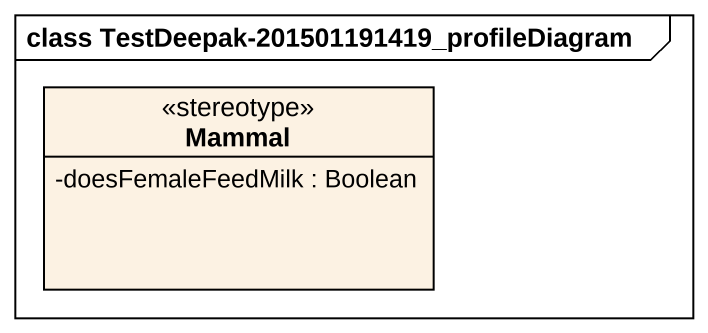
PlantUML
@startuml
mainframe class TestDeepak-201501191419_profileDiagram
hide circle
hide empty members
skinparam classAttributeIconSize 0
class Mammal <<stereotype>> {
  -doesFemaleFeedMilk : Boolean
}
@enduml
